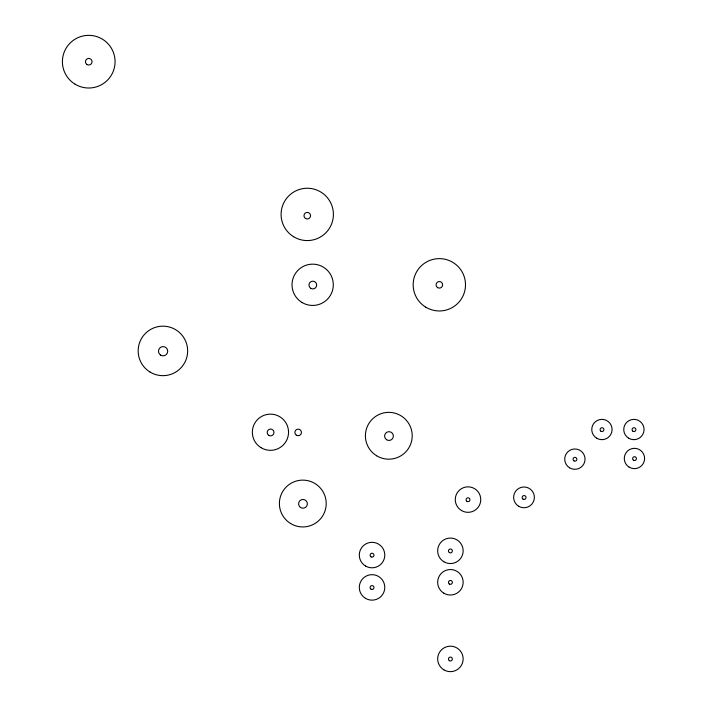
<?xml version="1.0" encoding="UTF-8"?>
<svg xmlns="http://www.w3.org/2000/svg" width="707" height="707" viewBox="0 0 707 707"><rect width="100%" height="100%" fill="white"/><g stroke="black" fill="none" stroke-linecap="round" stroke-linejoin="round"><path stroke-width="1.06" d="M443.872 669.847A12.744 12.744 0 0 0 463.147 659.101A12.744 12.744 0 0 0 444.208 647.78A12.744 12.744 0 0 0 443.872 669.847M449.387 660.683A1.935 1.935 0 0 0 452.347 659.101A1.935 1.935 0 0 0 449.493 657.324A1.935 1.935 0 0 0 449.387 660.683M365.501 565.998A12.744 12.744 0 0 0 384.785 555.251A12.744 12.744 0 0 0 365.837 543.93A12.744 12.744 0 0 0 365.501 565.998M371.016 556.833A1.935 1.935 0 0 0 373.976 555.251A1.935 1.935 0 0 0 371.131 553.484A1.935 1.935 0 0 0 371.016 556.833M365.501 598.343A12.744 12.744 0 0 0 384.785 587.597A12.744 12.744 0 0 0 365.837 576.276A12.744 12.744 0 0 0 365.501 598.343M371.016 589.178A1.935 1.935 0 0 0 373.976 587.597A1.935 1.935 0 0 0 371.131 585.82A1.935 1.935 0 0 0 371.016 589.178M443.872 593.217A12.744 12.744 0 0 0 463.147 582.471A12.744 12.744 0 0 0 444.208 571.141A12.744 12.744 0 0 0 443.872 593.217M449.387 584.053A1.935 1.935 0 0 0 452.347 582.471A1.935 1.935 0 0 0 449.493 580.694A1.935 1.935 0 0 0 449.387 584.053M443.872 561.747A12.744 12.744 0 0 0 463.147 551A12.744 12.744 0 0 0 444.208 539.671A12.744 12.744 0 0 0 443.872 561.747M449.387 552.582A1.935 1.935 0 0 0 452.347 551A1.935 1.935 0 0 0 449.493 549.224A1.935 1.935 0 0 0 449.387 552.582M569.603 467.813A10.154 10.154 0 0 0 585.034 459.373A10.154 10.154 0 0 0 570.01 450.226A10.154 10.154 0 0 0 569.603 467.813M573.925 460.858A1.9 1.9 0 0 0 576.859 459.364A1.9 1.9 0 0 0 574.102 457.57A1.9 1.9 0 0 0 573.925 460.858M466.991 501.36A1.935 1.935 0 0 0 469.952 499.787A1.935 1.935 0 0 0 467.106 498.011A1.935 1.935 0 0 0 466.991 501.36M461.477 510.525A12.744 12.744 0 0 0 480.76 499.787A12.744 12.744 0 0 0 461.812 488.457A12.744 12.744 0 0 0 461.477 510.525M518.611 506.23A10.375 10.375 0 0 0 534.377 497.604A10.375 10.375 0 0 0 519.026 488.263A10.375 10.375 0 0 0 518.611 506.23M523.03 499.124A1.944 1.944 0 0 0 526.026 497.604A1.944 1.944 0 0 0 523.207 495.766A1.944 1.944 0 0 0 523.03 499.124M596.646 438.19A10.154 10.154 0 0 0 612.076 429.75A10.154 10.154 0 0 0 597.044 420.603A10.154 10.154 0 0 0 596.646 438.19M600.959 431.235A1.9 1.9 0 0 0 603.902 429.741A1.9 1.9 0 0 0 601.136 427.938A1.9 1.9 0 0 0 600.959 431.235M629.159 467.159A10.154 10.154 0 0 0 644.598 458.719A10.154 10.154 0 0 0 629.566 449.572A10.154 10.154 0 0 0 629.159 467.159M633.481 460.204A1.9 1.9 0 0 0 636.424 458.71A1.9 1.9 0 0 0 633.658 456.916A1.9 1.9 0 0 0 633.481 460.204M628.629 438.19A10.154 10.154 0 0 0 644.059 429.75A10.154 10.154 0 0 0 629.036 420.603A10.154 10.154 0 0 0 628.629 438.19M632.951 431.235A1.9 1.9 0 0 0 635.885 429.741A1.9 1.9 0 0 0 633.127 427.938A1.9 1.9 0 0 0 632.951 431.235M261.042 447.69A18.09 18.09 0 0 0 288.536 432.649A18.09 18.09 0 0 0 261.758 416.361A18.09 18.09 0 0 0 261.042 447.69M268.731 435.3A3.385 3.385 0 0 0 273.971 432.64A3.385 3.385 0 0 0 269.049 429.441A3.385 3.385 0 0 0 268.731 435.3M296.366 435.176A3.279 3.279 0 0 0 301.438 432.604A3.279 3.279 0 0 0 296.675 429.494A3.279 3.279 0 0 0 296.366 435.176M376.637 455.768A23.411 23.411 0 0 0 412.208 436.307A23.411 23.411 0 0 0 377.565 415.239A23.411 23.411 0 0 0 376.637 455.768M386.588 439.736A4.383 4.383 0 0 0 393.366 436.299A4.383 4.383 0 0 0 387.003 432.154A4.383 4.383 0 0 0 386.588 439.736M290.63 523.534A23.411 23.411 0 0 0 326.201 504.073A23.411 23.411 0 0 0 291.558 482.996A23.411 23.411 0 0 0 290.63 523.534M300.581 507.502A4.383 4.383 0 0 0 307.359 504.064A4.383 4.383 0 0 0 300.996 499.92A4.383 4.383 0 0 0 300.581 507.502M150.052 372.05A24.736 24.736 0 0 0 187.647 351.485A24.736 24.736 0 0 0 151.042 329.206A24.736 24.736 0 0 0 150.052 372.05M160.577 355.1A4.631 4.631 0 0 0 167.727 351.476A4.631 4.631 0 0 0 161.01 347.093A4.631 4.631 0 0 0 160.577 355.1M75.048 84.177A26.336 26.336 0 0 0 115.064 62.287A26.336 26.336 0 0 0 76.1 38.576A26.336 26.336 0 0 0 75.048 84.177M87.085 64.567A3.305 3.305 0 0 0 92.051 61.73A3.305 3.305 0 0 0 87.111 58.849A3.305 3.305 0 0 0 87.085 64.567M310.877 288.394A3.862 3.862 0 0 0 316.692 285.08A3.862 3.862 0 0 0 310.912 281.695A3.862 3.862 0 0 0 310.877 288.394M301.933 302.428A20.636 20.636 0 0 0 333.297 285.275A20.636 20.636 0 0 0 302.755 266.689A20.636 20.636 0 0 0 301.933 302.428M305.61 218.516A3.279 3.279 0 0 0 310.541 215.706A3.279 3.279 0 0 0 305.636 212.834A3.279 3.279 0 0 0 305.61 218.516M293.652 236.757A26.159 26.159 0 0 0 333.404 215.016A26.159 26.159 0 0 0 294.695 191.456A26.159 26.159 0 0 0 293.652 236.757M437.695 287.661A3.279 3.279 0 0 0 442.626 284.85A3.279 3.279 0 0 0 437.73 281.978A3.279 3.279 0 0 0 437.695 287.661M425.738 307.147A26.159 26.159 0 0 0 465.498 285.398A26.159 26.159 0 0 0 426.781 261.846A26.159 26.159 0 0 0 425.738 307.147"/></g></svg>
